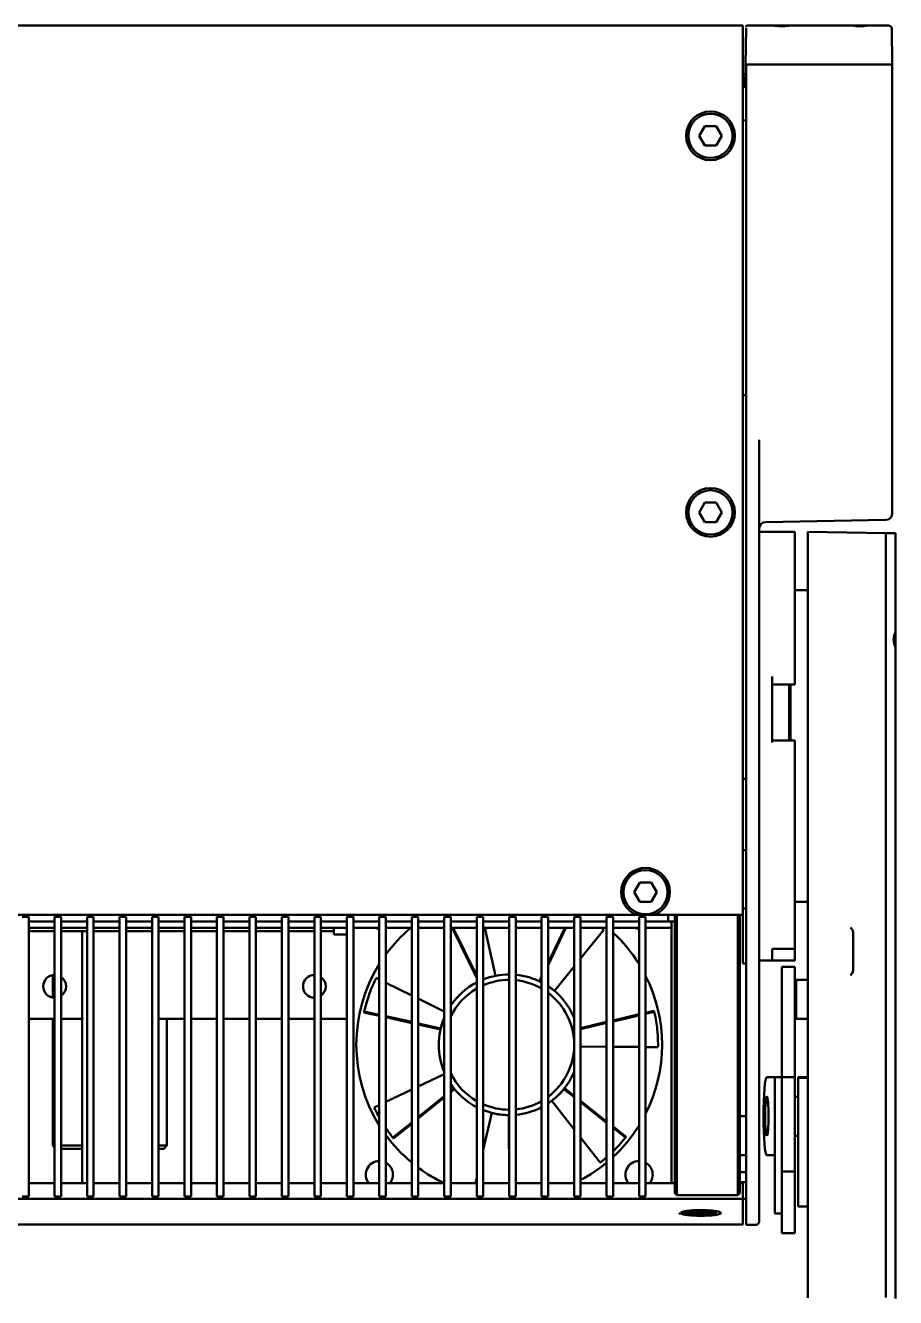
# Model space of a CAD drawing. Header units: millimetres. Extents: x 100 to 5488, y 100 to 4218.
# Drawn here: x 2454.5 to 2588.5, y 1489.2 to 1685.2 of the extents above; entities that cross this region are included whole.
import ezdxf

# ---------------------------------------------------------------- set-up
doc = ezdxf.new("R2010")
doc.units = ezdxf.units.MM
doc.header["$LTSCALE"] = 20
doc.layers.add('Visible (ANSI)', color=7, linetype='Continuous', lineweight=50)

msp = doc.modelspace()

# ---------------------------------------------------------------- linework, layer by layer
at = {"layer": 'Visible (ANSI)'}
for p, q in [((1613.033, 1685.167), (2565.033, 1685.167)), ((2565.033, 1685.167), (2565.033, 1684.811)), ((2565.73, 1685.167), (2567.405, 1685.167)), ((2567.405, 1685.167), (2569.467, 1685.167)), ((2572.609, 1685.167), (2569.467, 1685.167)), ((2572.607, 1685.167), (2576.702, 1685.167)), ((2576.702, 1685.167), (2581.447, 1685.167)), ((2584.629, 1685.167), (2581.447, 1685.167)), ((2584.628, 1685.167), (2585.817, 1685.167)), ((2585.817, 1685.167), (2586.938, 1685.167)), ((2565.033, 1675.784), (2565.033, 1684.811)), ((2565.526, 1684.757), (2565.429, 1679.167)), ((2587.937, 1684.676), (2588.033, 1679.167)), ((2565.366, 1675.567), (2565.429, 1679.167)), ((2565.533, 1679.167), (2565.429, 1679.167)), ((2587.051, 1679.167), (2565.533, 1679.167)), ((2565.533, 1679.167), (2565.533, 1675.783)), ((2588.033, 1679.167), (2587.051, 1679.167)), ((2588.033, 1675.388), (2588.033, 1679.167)), ((2565.402, 1677.667), (2565.033, 1677.667)), ((2565.033, 1675.784), (2565.033, 1674.529)), ((2565.366, 1675.567), (2565.533, 1675.567)), ((2565.533, 1674.535), (2565.533, 1675.783)), ((2588.033, 1675.388), (2588.033, 1674.706)), ((2565.033, 1631.473), (2565.033, 1674.529)), ((2565.533, 1674.535), (2565.533, 1631.453)), ((2588.033, 1631.623), (2588.033, 1674.706)), ((2559.167, 1669.667), (2558.301, 1668.167)), ((2559.167, 1669.667), (2560.899, 1669.667)), ((2561.765, 1668.167), (2560.899, 1669.667)), ((2565.533, 1670.557), (2565.033, 1670.54)), ((2558.301, 1668.167), (2559.167, 1666.667)), ((2560.899, 1666.667), (2561.765, 1668.167)), ((2560.899, 1666.667), (2559.167, 1666.667)), ((2565.033, 1630.86), (2565.033, 1631.473)), ((2565.033, 1559.905), (2565.033, 1630.86)), ((2565.533, 1631.453), (2565.533, 1630.878)), ((2565.533, 1630.878), (2565.533, 1559.866)), ((2588.033, 1630.783), (2588.033, 1631.623)), ((2588.033, 1624.379), (2588.033, 1630.783)), ((2565.033, 1628.224), (2565.533, 1628.224)), ((2588.033, 1624.379), (2588.033, 1623.09)), ((2588.033, 1610.494), (2588.033, 1623.09)), ((2567.533, 1559.829), (2567.533, 1621.349)), ((2559.167, 1611.667), (2558.301, 1610.167)), ((2559.167, 1611.667), (2560.899, 1611.667)), ((2561.765, 1610.167), (2560.899, 1611.667)), ((2558.301, 1610.167), (2559.167, 1608.667)), ((2560.899, 1608.667), (2559.167, 1608.667)), ((2560.899, 1608.667), (2561.765, 1610.167)), ((2587.051, 1609.008), (2568.516, 1608.684)), ((2588.033, 1610.494), (2588.033, 1610.008)), ((2567.533, 1607.167), (2573.033, 1607.167)), ((2573.033, 1607.167), (2573.033, 1584.913)), ((2575.033, 1566.746), (2575.033, 1607.159)), ((2587.033, 1606.949), (2575.033, 1607.159)), ((2587.033, 1566.789), (2587.033, 1606.967)), ((2587.033, 1606.967), (2588.533, 1606.967)), ((2588.533, 1606.967), (2588.533, 1591.757)), ((2575.033, 1598.167), (2573.033, 1598.167)), ((2588.533, 1589.348), (2588.533, 1591.757)), ((2588.533, 1589.348), (2588.533, 1566.789)), ((2569.533, 1584.913), (2569.533, 1574.741)), ((2573.033, 1583.663), (2569.533, 1583.663)), ((2572.133, 1583.663), (2572.133, 1575.055)), ((2572.333, 1583.663), (2572.333, 1575.055)), ((2573.033, 1584.913), (2573.033, 1584.693)), ((2573.033, 1584.456), (2573.033, 1584.693)), ((2573.033, 1584.456), (2573.033, 1584.414)), ((2573.033, 1583.666), (2573.033, 1584.414)), ((2573.033, 1583.666), (2573.033, 1583.663)), ((2573.033, 1575.055), (2569.533, 1575.055)), ((2573.033, 1575.055), (2573.033, 1575.044)), ((2573.033, 1574.927), (2573.033, 1575.044)), ((2573.033, 1574.927), (2573.033, 1574.741)), ((2573.033, 1574.741), (2573.033, 1542.966)), ((2565.033, 1569.128), (2565.533, 1569.128)), ((2575.033, 1566.746), (2575.033, 1546.33)), ((2587.033, 1566.789), (2587.033, 1535.289)), ((2588.533, 1535.289), (2588.533, 1566.789)), ((2565.033, 1559.905), (2565.033, 1557.431)), ((2565.533, 1557.425), (2565.533, 1559.866)), ((2567.533, 1559.829), (2567.533, 1557.516)), ((2565.533, 1558.167), (2565.033, 1558.167)), ((2565.033, 1548.167), (2565.033, 1557.431)), ((2565.533, 1557.425), (2565.533, 1510.166)), ((2567.533, 1510.258), (2567.533, 1557.516)), ((2549.167, 1553.167), (2548.301, 1551.667)), ((2549.167, 1553.167), (2550.899, 1553.167)), ((2551.765, 1551.667), (2550.899, 1553.167)), ((2548.301, 1551.667), (2549.167, 1550.167)), ((2550.899, 1550.167), (2549.167, 1550.167)), ((2550.899, 1550.167), (2551.765, 1551.667)), ((2575.033, 1550.167), (2573.033, 1550.167)), ((2420.38, 1548.167), (2548.687, 1548.167)), ((2454.033, 1547.867), (2455.033, 1547.867)), ((2455.033, 1547.867), (2455.033, 1547.633)), ((2459.033, 1547.633), (2459.033, 1547.867)), ((2459.033, 1547.867), (2460.033, 1547.867)), ((2460.033, 1547.867), (2460.033, 1547.633)), ((2464.033, 1547.633), (2464.033, 1547.867)), ((2464.033, 1547.867), (2465.033, 1547.867)), ((2465.033, 1547.867), (2465.033, 1547.633)), ((2469.033, 1547.633), (2469.033, 1547.867)), ((2469.033, 1547.867), (2470.033, 1547.867)), ((2470.033, 1547.867), (2470.033, 1547.633)), ((2474.033, 1547.633), (2474.033, 1547.867)), ((2474.033, 1547.867), (2475.033, 1547.867)), ((2475.033, 1547.867), (2475.033, 1547.633)), ((2479.033, 1547.633), (2479.033, 1547.867)), ((2479.033, 1547.867), (2480.033, 1547.867)), ((2480.033, 1547.867), (2480.033, 1547.633)), ((2484.033, 1547.633), (2484.033, 1547.867)), ((2484.033, 1547.867), (2485.033, 1547.867)), ((2485.033, 1547.867), (2485.033, 1547.633)), ((2489.033, 1547.633), (2489.033, 1547.867)), ((2489.033, 1547.867), (2490.033, 1547.867)), ((2490.033, 1547.867), (2490.033, 1547.633)), ((2494.033, 1547.633), (2494.033, 1547.867)), ((2494.033, 1547.867), (2495.033, 1547.867)), ((2495.033, 1547.867), (2495.033, 1547.633)), ((2499.033, 1547.633), (2499.033, 1547.867)), ((2499.033, 1547.867), (2500.033, 1547.867)), ((2500.033, 1547.867), (2500.033, 1547.633)), ((2504.033, 1547.633), (2504.033, 1547.867)), ((2504.033, 1547.867), (2505.033, 1547.867)), ((2505.033, 1547.867), (2505.033, 1547.633)), ((2509.033, 1547.633), (2509.033, 1547.867)), ((2509.033, 1547.867), (2510.033, 1547.867)), ((2510.033, 1547.867), (2510.033, 1547.633)), ((2514.033, 1547.633), (2514.033, 1547.867)), ((2514.033, 1547.867), (2515.033, 1547.867)), ((2515.033, 1547.867), (2515.033, 1547.633)), ((2519.033, 1547.633), (2519.033, 1547.867)), ((2519.033, 1547.867), (2520.033, 1547.867)), ((2520.033, 1547.867), (2520.033, 1547.633)), ((2524.033, 1547.633), (2524.033, 1547.867)), ((2524.033, 1547.867), (2525.033, 1547.867)), ((2525.033, 1547.867), (2525.033, 1547.633)), ((2529.033, 1547.633), (2529.033, 1547.867)), ((2529.033, 1547.867), (2530.033, 1547.867)), ((2530.033, 1547.867), (2530.033, 1547.633)), ((2534.033, 1547.633), (2534.033, 1547.867)), ((2534.033, 1547.867), (2535.033, 1547.867)), ((2535.033, 1547.867), (2535.033, 1547.633)), ((2539.033, 1547.633), (2539.033, 1547.867)), ((2539.033, 1547.867), (2540.033, 1547.867)), ((2540.033, 1547.867), (2540.033, 1547.633)), ((2544.033, 1547.633), (2544.033, 1547.867)), ((2544.033, 1547.867), (2545.033, 1547.867)), ((2545.033, 1547.867), (2545.033, 1547.633)), ((2548.7, 1548.167), (2551.368, 1548.167)), ((2549.033, 1547.633), (2549.033, 1547.867)), ((2549.033, 1547.867), (2550.033, 1547.867)), ((2550.033, 1547.867), (2550.033, 1547.633)), ((2551.38, 1548.167), (2565.033, 1548.167)), ((2553.533, 1547.167), (2553.533, 1548.167)), ((2554.533, 1548.167), (2554.533, 1532.705)), ((2554.833, 1548.167), (2554.833, 1532.705)), ((2564.233, 1532.705), (2564.233, 1548.167)), ((2564.533, 1532.705), (2564.533, 1548.167)), ((2565.033, 1549.167), (2565.533, 1549.167)), ((2565.033, 1540.667), (2565.033, 1548.167)), ((2455.033, 1510.379), (2455.033, 1547.633)), ((2459.033, 1547.167), (2455.033, 1547.167)), ((2459.033, 1546.167), (2455.033, 1546.167)), ((2459.033, 1547.633), (2459.033, 1510.379)), ((2460.033, 1510.379), (2460.033, 1547.633)), ((2464.033, 1547.167), (2460.033, 1547.167)), ((2464.033, 1546.167), (2460.033, 1546.167)), ((2464.033, 1547.633), (2464.033, 1510.379)), ((2465.033, 1510.379), (2465.033, 1547.633)), ((2469.033, 1547.167), (2465.033, 1547.167)), ((2469.033, 1546.167), (2465.033, 1546.167)), ((2469.033, 1547.633), (2469.033, 1510.379)), ((2470.033, 1510.379), (2470.033, 1547.633)), ((2474.033, 1547.167), (2470.033, 1547.167)), ((2474.033, 1546.167), (2470.033, 1546.167)), ((2474.033, 1547.633), (2474.033, 1510.379)), ((2475.033, 1510.379), (2475.033, 1547.633)), ((2479.033, 1547.167), (2475.033, 1547.167)), ((2479.033, 1546.167), (2475.033, 1546.167)), ((2479.033, 1547.633), (2479.033, 1510.379)), ((2480.033, 1510.379), (2480.033, 1547.633)), ((2484.033, 1547.167), (2480.033, 1547.167)), ((2484.033, 1546.167), (2480.033, 1546.167)), ((2484.033, 1547.633), (2484.033, 1510.379)), ((2485.033, 1510.379), (2485.033, 1547.633)), ((2489.033, 1547.167), (2485.033, 1547.167)), ((2489.033, 1546.167), (2485.033, 1546.167)), ((2489.033, 1547.633), (2489.033, 1510.379)), ((2490.033, 1510.379), (2490.033, 1547.633)), ((2494.033, 1547.167), (2490.033, 1547.167)), ((2494.033, 1546.167), (2490.033, 1546.167)), ((2494.033, 1547.633), (2494.033, 1510.379)), ((2495.033, 1510.379), (2495.033, 1547.633)), ((2499.033, 1547.167), (2495.033, 1547.167)), ((2499.033, 1546.167), (2495.033, 1546.167)), ((2499.033, 1547.633), (2499.033, 1510.379)), ((2500.033, 1510.379), (2500.033, 1547.633)), ((2504.033, 1547.167), (2500.033, 1547.167)), ((2504.033, 1546.167), (2500.033, 1546.167)), ((2502.033, 1546.167), (2502.033, 1545.667)), ((2504.033, 1547.633), (2504.033, 1510.379)), ((2505.033, 1510.379), (2505.033, 1547.633)), ((2509.033, 1547.167), (2505.033, 1547.167)), ((2509.033, 1546.167), (2505.033, 1546.167)), ((2509.033, 1547.633), (2509.033, 1510.379)), ((2510.033, 1510.379), (2510.033, 1547.633)), ((2514.033, 1547.167), (2510.033, 1547.167)), ((2514.033, 1546.167), (2510.033, 1546.167)), ((2514.033, 1547.633), (2514.033, 1510.379)), ((2515.033, 1510.379), (2515.033, 1547.633)), ((2519.033, 1547.167), (2515.033, 1547.167)), ((2519.033, 1546.167), (2515.033, 1546.167)), ((2519.033, 1547.633), (2519.033, 1510.379)), ((2520.033, 1510.379), (2520.033, 1547.633)), ((2524.033, 1547.167), (2520.033, 1547.167)), ((2524.033, 1546.167), (2520.033, 1546.167)), ((2520.25, 1546.167), (2524.033, 1538.413)), ((2524.033, 1538.774), (2520.426, 1546.167)), ((2524.033, 1547.633), (2524.033, 1510.379)), ((2525.033, 1510.379), (2525.033, 1547.633)), ((2529.033, 1547.167), (2525.033, 1547.167)), ((2529.033, 1546.167), (2525.033, 1546.167)), ((2525.277, 1546.167), (2526.904, 1538.789)), ((2529.033, 1547.633), (2529.033, 1510.379)), ((2530.033, 1510.379), (2530.033, 1547.633)), ((2534.033, 1547.167), (2530.033, 1547.167)), ((2534.033, 1546.167), (2530.033, 1546.167)), ((2534.033, 1547.633), (2534.033, 1510.379)), ((2535.033, 1510.379), (2535.033, 1547.633)), ((2539.033, 1547.167), (2535.033, 1547.167)), ((2539.033, 1546.167), (2535.033, 1546.167)), ((2535.033, 1540.441), (2537.751, 1546.167)), ((2537.576, 1546.167), (2535.033, 1540.81)), ((2539.033, 1547.633), (2539.033, 1510.379)), ((2540.033, 1510.379), (2540.033, 1547.633)), ((2544.033, 1547.167), (2540.033, 1547.167)), ((2544.033, 1546.167), (2540.033, 1546.167)), ((2543.374, 1546.043), (2543.383, 1546.036)), ((2543.375, 1546.043), (2543.384, 1546.036)), ((2544.033, 1547.633), (2544.033, 1510.379)), ((2545.033, 1510.379), (2545.033, 1547.633)), ((2549.033, 1547.167), (2545.033, 1547.167)), ((2549.033, 1546.167), (2545.033, 1546.167)), ((2549.033, 1547.633), (2549.033, 1510.379)), ((2550.033, 1510.379), (2550.033, 1547.633)), ((2553.533, 1547.167), (2550.033, 1547.167)), ((2554.033, 1546.167), (2550.033, 1546.167)), ((2554.033, 1547.167), (2553.533, 1547.167)), ((2554.033, 1547.167), (2554.533, 1547.167)), ((2554.033, 1546.167), (2554.033, 1547.167)), ((2554.033, 1546.167), (2554.033, 1506.862)), ((2575.033, 1546.33), (2575.033, 1545.576)), ((2459.033, 1545.667), (2455.033, 1545.667)), ((2464.033, 1545.667), (2460.033, 1545.667)), ((2463.283, 1506.862), (2463.283, 1545.667)), ((2464.033, 1545.667), (2463.783, 1545.667)), ((2469.033, 1545.667), (2465.033, 1545.667)), ((2469.033, 1545.667), (2465.033, 1545.667)), ((2474.033, 1545.667), (2470.033, 1545.667)), ((2474.033, 1545.667), (2470.033, 1545.667)), ((2479.033, 1545.667), (2475.033, 1545.667)), ((2484.033, 1545.667), (2480.033, 1545.667)), ((2489.033, 1545.667), (2485.033, 1545.667)), ((2494.033, 1545.667), (2490.033, 1545.667)), ((2499.033, 1545.667), (2495.033, 1545.667)), ((2502.033, 1545.667), (2500.033, 1545.667)), ((2502.033, 1545.167), (2502.033, 1545.667)), ((2502.033, 1545.167), (2504.033, 1545.167)), ((2543.606, 1545.855), (2540.033, 1541.438)), ((2575.033, 1545.576), (2575.033, 1545.079)), ((2575.033, 1544.324), (2575.033, 1545.079)), ((2575.033, 1544.324), (2575.033, 1540.276)), ((2582.016, 1539.859), (2582.016, 1545.245)), ((2569.533, 1542.966), (2569.533, 1541.172)), ((2569.533, 1542.955), (2573.033, 1542.955)), ((2573.033, 1542.966), (2573.033, 1542.955)), ((2573.033, 1541.777), (2573.033, 1542.955)), ((2539.033, 1540.201), (2536.008, 1536.46)), ((2565.533, 1540.667), (2565.033, 1540.667)), ((2567.533, 1541.167), (2573.033, 1541.167)), ((2571.033, 1539.967), (2571.033, 1540.167)), ((2571.033, 1540.167), (2573.033, 1540.167)), ((2573.033, 1541.777), (2573.033, 1541.642)), ((2573.033, 1541.306), (2573.033, 1541.642)), ((2573.033, 1541.306), (2573.033, 1541.172)), ((2573.033, 1541.172), (2573.033, 1541.167)), ((2573.033, 1540.167), (2573.033, 1539.967)), ((2575.033, 1539.653), (2575.033, 1540.276)), ((2458.733, 1538.891), (2458.733, 1535.443)), ((2508.424, 1538.191), (2508.429, 1538.202)), ((2508.425, 1538.192), (2508.43, 1538.202)), ((2508.556, 1538.459), (2509.033, 1538.224)), ((2534.033, 1538.703), (2533.678, 1537.954)), ((2533.821, 1537.886), (2534.033, 1538.334)), ((2571.033, 1539.967), (2571.033, 1533.223)), ((2573.033, 1539.967), (2573.033, 1533.223)), ((2573.233, 1532.167), (2573.233, 1538.167)), ((2575.033, 1538.167), (2573.233, 1538.167)), ((2575.033, 1539.653), (2575.033, 1539.342)), ((2575.033, 1539.342), (2575.033, 1538.719)), ((2575.033, 1538.719), (2575.033, 1535.275)), ((2510.033, 1537.733), (2514.033, 1535.768)), ((2533.678, 1537.954), (2533.821, 1537.886)), ((2515.033, 1535.277), (2519.033, 1533.312)), ((2575.033, 1535.275), (2575.033, 1528.003)), ((2587.033, 1535.289), (2587.033, 1528.033)), ((2588.533, 1528.033), (2588.533, 1535.289)), ((2506.702, 1533.316), (2506.668, 1533.162)), ((2506.668, 1533.162), (2509.033, 1532.633)), ((2509.033, 1532.796), (2506.702, 1533.316)), ((2514.033, 1531.679), (2510.033, 1532.572)), ((2510.033, 1532.41), (2514.033, 1531.517)), ((2549.033, 1532.863), (2545.033, 1531.924)), ((2545.033, 1531.761), (2549.033, 1532.7)), ((2551.343, 1533.405), (2550.033, 1533.097)), ((2550.033, 1532.935), (2551.38, 1533.251)), ((2551.38, 1533.251), (2551.343, 1533.405)), ((2554.533, 1531.889), (2554.533, 1532.705)), ((2554.833, 1531.836), (2554.833, 1532.705)), ((2564.233, 1532.705), (2564.233, 1531.836)), ((2564.533, 1532.705), (2564.533, 1531.889)), ((2571.033, 1533.223), (2571.033, 1533.12)), ((2571.033, 1533.12), (2571.033, 1525.595)), ((2573.033, 1533.12), (2573.033, 1533.223)), ((2573.033, 1525.595), (2573.033, 1533.12)), ((2459.033, 1532.167), (2455.033, 1532.167)), ((2458.733, 1532.167), (2458.733, 1512.667)), ((2463.283, 1532.167), (2460.033, 1532.167)), ((2479.033, 1532.167), (2475.033, 1532.167)), ((2476.333, 1532.167), (2476.333, 1512.667)), ((2484.033, 1532.167), (2480.033, 1532.167)), ((2489.033, 1532.167), (2485.033, 1532.167)), ((2494.033, 1532.167), (2490.033, 1532.167)), ((2499.033, 1532.167), (2495.033, 1532.167)), ((2504.033, 1532.167), (2500.033, 1532.167)), ((2518.495, 1530.683), (2515.033, 1531.456)), ((2515.033, 1531.294), (2518.46, 1530.528)), ((2518.46, 1530.528), (2518.495, 1530.683)), ((2544.033, 1531.689), (2540.033, 1530.75)), ((2540.033, 1530.587), (2544.033, 1531.526)), ((2554.533, 1531.889), (2554.533, 1510.396)), ((2554.833, 1531.836), (2554.833, 1510.344)), ((2564.233, 1510.344), (2564.233, 1531.836)), ((2564.533, 1510.396), (2564.533, 1531.889)), ((2575.033, 1532.167), (2573.233, 1532.167)), ((2544.033, 1527.864), (2540.033, 1527.889)), ((2549.033, 1527.832), (2545.033, 1527.858)), ((2551.948, 1527.814), (2550.033, 1527.826)), ((2551.951, 1528.112), (2551.951, 1528.101)), ((2551.951, 1528.111), (2551.951, 1528.1)), ((2575.033, 1528.003), (2575.033, 1489.185)), ((2587.033, 1528.033), (2587.033, 1489.237)), ((2588.533, 1489.237), (2588.533, 1528.033)), ((2571.033, 1525.595), (2571.033, 1523.167)), ((2573.033, 1523.167), (2573.033, 1525.595)), ((2515.033, 1521.739), (2519.033, 1523.642)), ((2568.717, 1523.167), (2569.933, 1523.167)), ((2569.933, 1523.167), (2571.033, 1523.167)), ((2569.933, 1519.877), (2569.933, 1523.167)), ((2571.033, 1521.193), (2571.033, 1523.167)), ((2571.033, 1523.167), (2573.033, 1523.167)), ((2573.033, 1523.167), (2573.033, 1521.193)), ((2573.533, 1523.067), (2573.533, 1523.167)), ((2575.033, 1523.167), (2573.533, 1523.167)), ((2573.533, 1516.038), (2573.533, 1523.067)), ((2575.033, 1523.067), (2573.533, 1523.067)), ((2510.033, 1519.361), (2514.033, 1521.263)), ((2520.516, 1521.471), (2520.033, 1521.08)), ((2520.033, 1520.876), (2520.616, 1521.348)), ((2520.616, 1521.348), (2520.516, 1521.471)), ((2537.548, 1521.47), (2537.45, 1521.345)), ((2537.45, 1521.345), (2539.033, 1520.1)), ((2539.033, 1520.301), (2537.548, 1521.47)), ((2571.033, 1521.193), (2571.033, 1508.667)), ((2573.033, 1508.667), (2573.033, 1521.193)), ((2508.249, 1518.512), (2509.033, 1518.885)), ((2519.033, 1520.27), (2515.033, 1517.029)), ((2515.033, 1516.826), (2519.033, 1520.066)), ((2539.033, 1515.14), (2535.575, 1519.529)), ((2544.033, 1516.368), (2540.033, 1519.515)), ((2540.033, 1519.313), (2544.033, 1516.167)), ((2569.933, 1519.877), (2569.933, 1508.877)), ((2573.533, 1520.167), (2573.033, 1520.167)), ((2508.376, 1518.244), (2508.371, 1518.253)), ((2508.376, 1518.242), (2508.371, 1518.253)), ((2525.033, 1511.978), (2526.364, 1517.666)), ((2529.033, 1517.334), (2528.953, 1517.333)), ((2528.953, 1517.333), (2529.028, 1506.862)), ((2564.533, 1517.167), (2565.533, 1517.167)), ((2514.033, 1516.219), (2511.127, 1513.865)), ((2511.227, 1513.742), (2514.033, 1516.015)), ((2547.046, 1513.999), (2545.033, 1515.582)), ((2545.033, 1515.38), (2546.948, 1513.875)), ((2573.533, 1516.038), (2573.533, 1510.296)), ((2459.033, 1512.667), (2458.733, 1512.667)), ((2459.033, 1512.367), (2458.733, 1512.667)), ((2463.283, 1512.667), (2460.033, 1512.667)), ((2476.333, 1512.667), (2475.033, 1512.667)), ((2475.833, 1512.167), (2476.333, 1512.667)), ((2511.127, 1513.865), (2511.227, 1513.742)), ((2543.053, 1510.038), (2540.033, 1513.871)), ((2546.948, 1513.875), (2547.046, 1513.999)), ((2573.533, 1514.167), (2573.033, 1514.167)), ((2463.283, 1512.167), (2460.033, 1512.167)), ((2475.833, 1512.167), (2475.033, 1512.167)), ((2565.533, 1511.167), (2564.533, 1511.167)), ((2569.933, 1511.167), (2568.717, 1511.167)), ((2455.033, 1510.379), (2455.033, 1504.792)), ((2459.033, 1504.792), (2459.033, 1510.379)), ((2460.033, 1510.379), (2460.033, 1504.792)), ((2464.033, 1504.792), (2464.033, 1510.379)), ((2465.033, 1510.379), (2465.033, 1504.792)), ((2469.033, 1504.792), (2469.033, 1510.379)), ((2470.033, 1510.379), (2470.033, 1504.792)), ((2474.033, 1504.792), (2474.033, 1510.379)), ((2475.033, 1510.379), (2475.033, 1504.792)), ((2479.033, 1504.792), (2479.033, 1510.379)), ((2480.033, 1510.379), (2480.033, 1504.792)), ((2484.033, 1504.792), (2484.033, 1510.379)), ((2485.033, 1510.379), (2485.033, 1504.792)), ((2489.033, 1504.792), (2489.033, 1510.379)), ((2490.033, 1510.379), (2490.033, 1504.792)), ((2494.033, 1504.792), (2494.033, 1510.379)), ((2495.033, 1510.379), (2495.033, 1504.792)), ((2499.033, 1504.792), (2499.033, 1510.379)), ((2500.033, 1510.379), (2500.033, 1504.792)), ((2504.033, 1504.792), (2504.033, 1510.379)), ((2505.033, 1510.379), (2505.033, 1504.792)), ((2509.033, 1504.792), (2509.033, 1510.379)), ((2510.033, 1510.379), (2510.033, 1504.792)), ((2514.033, 1504.792), (2514.033, 1510.379)), ((2515.033, 1510.379), (2515.033, 1504.792)), ((2519.033, 1504.792), (2519.033, 1510.379)), ((2520.033, 1510.379), (2520.033, 1504.792)), ((2524.033, 1504.792), (2524.033, 1510.379)), ((2525.033, 1510.379), (2525.033, 1504.792)), ((2529.033, 1504.792), (2529.033, 1510.379)), ((2530.033, 1510.379), (2530.033, 1504.792)), ((2534.033, 1504.792), (2534.033, 1510.379)), ((2535.033, 1510.379), (2535.033, 1504.792)), ((2539.033, 1504.792), (2539.033, 1510.379)), ((2540.033, 1510.379), (2540.033, 1504.792)), ((2543.288, 1510.223), (2543.279, 1510.215)), ((2543.287, 1510.222), (2543.279, 1510.215)), ((2544.033, 1504.792), (2544.033, 1510.379)), ((2545.033, 1510.379), (2545.033, 1504.792)), ((2549.033, 1504.792), (2549.033, 1510.379)), ((2550.033, 1510.379), (2550.033, 1504.792)), ((2554.533, 1505.369), (2554.533, 1510.396)), ((2554.833, 1505.092), (2554.833, 1510.344)), ((2564.233, 1510.344), (2564.233, 1505.092)), ((2564.533, 1510.396), (2564.533, 1505.369)), ((2565.533, 1504.512), (2565.533, 1510.166)), ((2567.533, 1510.258), (2567.533, 1505.027)), ((2569.933, 1502.167), (2569.933, 1508.877)), ((2573.533, 1503.267), (2573.533, 1510.296)), ((2459.033, 1506.862), (2455.033, 1506.862)), ((2464.033, 1506.862), (2460.033, 1506.862)), ((2469.033, 1506.862), (2465.033, 1506.862)), ((2474.033, 1506.862), (2470.033, 1506.862)), ((2479.033, 1506.862), (2475.033, 1506.862)), ((2484.033, 1506.862), (2480.033, 1506.862)), ((2489.033, 1506.862), (2485.033, 1506.862)), ((2494.033, 1506.862), (2490.033, 1506.862)), ((2499.033, 1506.862), (2495.033, 1506.862)), ((2504.033, 1506.862), (2500.033, 1506.862)), ((2509.033, 1506.862), (2505.033, 1506.862)), ((2514.033, 1506.862), (2510.033, 1506.862)), ((2519.033, 1506.862), (2515.033, 1506.862)), ((2524.033, 1506.862), (2520.033, 1506.862)), ((2523.837, 1506.862), (2524.033, 1507.702)), ((2529.033, 1506.862), (2525.033, 1506.862)), ((2534.033, 1506.862), (2530.033, 1506.862)), ((2539.033, 1506.862), (2535.033, 1506.862)), ((2544.033, 1506.862), (2540.033, 1506.862)), ((2549.033, 1506.862), (2545.033, 1506.862)), ((2554.533, 1506.862), (2550.033, 1506.862)), ((2565.533, 1508.53), (2564.533, 1508.53)), ((2564.533, 1507.008), (2565.533, 1507.008)), ((2564.733, 1506.862), (2564.533, 1506.862)), ((2565.033, 1505.577), (2565.033, 1506.8)), ((2571.033, 1504.667), (2571.033, 1508.667)), ((2571.033, 1508.667), (2573.033, 1508.667)), ((2573.033, 1508.667), (2573.033, 1504.667)), ((2454.033, 1504.786), (2455.033, 1504.786)), ((2455.033, 1504.792), (2455.033, 1504.786)), ((2459.033, 1504.786), (2459.033, 1504.792)), ((2459.033, 1504.786), (2460.033, 1504.786)), ((2460.033, 1504.792), (2460.033, 1504.786)), ((2464.033, 1504.786), (2464.033, 1504.792)), ((2464.033, 1504.786), (2465.033, 1504.786)), ((2465.033, 1504.792), (2465.033, 1504.786)), ((2469.033, 1504.786), (2469.033, 1504.792)), ((2469.033, 1504.786), (2470.033, 1504.786)), ((2470.033, 1504.792), (2470.033, 1504.786)), ((2474.033, 1504.786), (2474.033, 1504.792)), ((2474.033, 1504.786), (2475.033, 1504.786)), ((2475.033, 1504.792), (2475.033, 1504.786)), ((2479.033, 1504.786), (2479.033, 1504.792)), ((2479.033, 1504.786), (2480.033, 1504.786)), ((2480.033, 1504.792), (2480.033, 1504.786)), ((2484.033, 1504.786), (2484.033, 1504.792)), ((2484.033, 1504.786), (2485.033, 1504.786)), ((2485.033, 1504.792), (2485.033, 1504.786)), ((2489.033, 1504.786), (2489.033, 1504.792)), ((2489.033, 1504.786), (2490.033, 1504.786)), ((2490.033, 1504.792), (2490.033, 1504.786)), ((2494.033, 1504.786), (2494.033, 1504.792)), ((2494.033, 1504.786), (2495.033, 1504.786)), ((2495.033, 1504.792), (2495.033, 1504.786)), ((2499.033, 1504.786), (2499.033, 1504.792)), ((2499.033, 1504.786), (2500.033, 1504.786)), ((2500.033, 1504.792), (2500.033, 1504.786)), ((2504.033, 1504.786), (2504.033, 1504.792)), ((2504.033, 1504.786), (2505.033, 1504.786)), ((2505.033, 1504.792), (2505.033, 1504.786)), ((2509.033, 1504.786), (2509.033, 1504.792)), ((2509.033, 1504.786), (2510.033, 1504.786)), ((2510.033, 1504.792), (2510.033, 1504.786)), ((2514.033, 1504.786), (2514.033, 1504.792)), ((2514.033, 1504.786), (2515.033, 1504.786)), ((2515.033, 1504.792), (2515.033, 1504.786)), ((2519.033, 1504.786), (2519.033, 1504.792)), ((2519.033, 1504.786), (2520.033, 1504.786)), ((2520.033, 1504.792), (2520.033, 1504.786)), ((2524.033, 1504.786), (2524.033, 1504.792)), ((2524.033, 1504.786), (2525.033, 1504.786)), ((2525.033, 1504.792), (2525.033, 1504.786)), ((2529.033, 1504.786), (2529.033, 1504.792)), ((2529.033, 1504.786), (2530.033, 1504.786)), ((2530.033, 1504.792), (2530.033, 1504.786)), ((2534.033, 1504.786), (2534.033, 1504.792)), ((2534.033, 1504.786), (2535.033, 1504.786)), ((2535.033, 1504.792), (2535.033, 1504.786)), ((2539.033, 1504.786), (2539.033, 1504.792)), ((2539.033, 1504.786), (2540.033, 1504.786)), ((2540.033, 1504.792), (2540.033, 1504.786)), ((2544.033, 1504.786), (2544.033, 1504.792)), ((2544.033, 1504.786), (2545.033, 1504.786)), ((2545.033, 1504.792), (2545.033, 1504.786)), ((2549.033, 1504.786), (2549.033, 1504.792)), ((2549.033, 1504.786), (2550.033, 1504.786)), ((2550.033, 1504.792), (2550.033, 1504.786)), ((2554.533, 1505.316), (2554.533, 1505.369)), ((2554.533, 1505.316), (2554.833, 1505.016)), ((2554.833, 1505.016), (2554.833, 1505.092)), ((2564.233, 1505.016), (2554.833, 1505.016)), ((2564.533, 1505.316), (2564.233, 1505.016)), ((2564.233, 1505.092), (2564.233, 1505.016)), ((2564.533, 1505.369), (2564.533, 1505.316)), ((2565.033, 1505.577), (2565.033, 1504.354)), ((2567.533, 1505.027), (2567.533, 1500.959)), ((1613.333, 1504.417), (2564.733, 1504.417)), ((2565.533, 1504.432), (2565.033, 1504.432)), ((2565.033, 1504.354), (2565.033, 1500.467)), ((2565.533, 1500.432), (2565.533, 1504.512)), ((2571.033, 1504.667), (2571.033, 1503.167)), ((2571.033, 1499.167), (2571.033, 1503.167)), ((2573.033, 1504.667), (2573.033, 1503.167)), ((2573.033, 1503.167), (2573.033, 1499.167)), ((2575.033, 1503.267), (2573.533, 1503.267)), ((2555.233, 1502.167), (2555.233, 1502.212)), ((2560.833, 1502.167), (2555.233, 1502.167)), ((2555.452, 1502.367), (2560.833, 1502.367)), ((2560.613, 1502.588), (2560.833, 1502.367)), ((2560.833, 1502.167), (2560.833, 1502.367)), ((2571.033, 1502.167), (2569.933, 1502.167)), ((2565.033, 1500.467), (1613.033, 1500.467)), ((2567.042, 1500.459), (2565.533, 1500.432)), ((2573.033, 1499.167), (2571.033, 1499.167)), ((2588.533, 1489.237), (2588.533, 1489.087))]:
    msp.add_line(p, q, dxfattribs=at)
for centre, radius in [((2560.033, 1668.167), 3.75), ((2560.033, 1668.167), 3.4), ((2560.033, 1610.167), 3.75), ((2560.033, 1610.167), 3.4), ((2550.033, 1551.667), 3.4)]:
    msp.add_circle(centre, radius, dxfattribs=at)
for centre, radius, start, end in [((2587.437, 1684.667), 0.5, 1, 90), ((2565.73, 1684.967), 0.2, 178.99143, 178.99446), ((2568.533, 1607.685), 1, 91, 180), ((2587.033, 1610.008), 1, 271, 0), ((2550.033, 1551.667), 3.75, 291.03947, 248.96053), ((2550.033, 1551.667), 3.75, 248.96053, 249.16417), ((2550.033, 1551.667), 3.75, 290.85655, 291.03947), ((2509.033, 1548.167), 2.1, 252.24721, 270), ((2529.033, 1528.167), 23.542, 130.12842, 143.81158), ((2549.033, 1548.167), 2.1, 252.24721, 270), ((2529.033, 1528.167), 23.542, 31.83642, 47.18401), ((2529.033, 1528.167), 23.542, 148.16358, 211.83642), ((2459.033, 1537.167), 1.75, 90, 270), ((2459.033, 1537.167), 1.75, 304.8499, 55.1501), ((2499.033, 1537.167), 1.75, 90, 270), ((2499.033, 1537.167), 1.75, 304.8499, 55.1501), ((2529.033, 1528.167), 10.833, 90, 111.66818), ((2529.033, 1528.167), 10, 90, 113.57818), ((2529.033, 1528.167), 10.833, 62.51357, 84.70362), ((2529.033, 1528.167), 10, 60, 84.26083), ((2529.033, 1528.167), 23.542, 333.13014, 26.86986), ((2529.033, 1528.167), 10.833, 117.48643, 146.17784), ((2529.033, 1528.167), 10, 120, 154.15807), ((2529.033, 1528.167), 10.833, 22.61986, 56.36872), ((2529.033, 1528.167), 10, 306.8699, 53.1301), ((2529.033, 1528.167), 10.833, 157.38014, 202.61986), ((2529.033, 1528.167), 10, 205.84193, 240), ((2529.033, 1528.167), 10.833, 303.63128, 337.38014), ((2529.033, 1528.167), 10.833, 213.82216, 217.56756), ((2529.033, 1528.167), 10.833, 219.01182, 242.51357), ((2529.033, 1528.167), 10, 246.42182, 270), ((2529.033, 1528.167), 10, 275.73917, 300), ((2529.033, 1528.167), 10.833, 275.29638, 297.48643), ((2529.033, 1528.167), 10.833, 248.33182, 270), ((2529.033, 1528.167), 23.542, 312.81599, 328.16358), ((2529.033, 1528.167), 23.542, 216.18842, 230.41902), ((2509.033, 1508.167), 2.1, 90, 218.43008), ((2509.033, 1508.167), 2.1, 321.56992, 61.56311), ((2529.033, 1528.167), 23.542, 233.50945, 244.82366), ((2529.033, 1528.167), 23.542, 297.85637, 309.58098), ((2549.033, 1508.167), 2.1, 90, 218.43008), ((2549.033, 1508.167), 2.1, 321.56992, 61.56311), ((2567.033, 1500.959), 0.5, 271, 0)]:
    msp.add_arc(centre, radius, start, end, dxfattribs=at)
msp.add_ellipse((2568.717, 1517.167), major_axis=(0, -6), ratio=0.0871557, start_param=3.1415927, end_param=6.2831853, dxfattribs=at)
msp.add_ellipse((2568.717, 1517.167), major_axis=(0, -3), ratio=0.0871557, dxfattribs=at)
for points, knots in [([(2565.529, 1684.896), (2565.529, 1684.918), (2565.529, 1684.935), (2565.53, 1684.96), (2565.53, 1684.967), (2565.53, 1684.971), (2565.53, 1684.971), (2565.53, 1684.971), (2565.53, 1684.972), (2565.53, 1684.972), (2565.53, 1684.972), (2565.53, 1684.972), (2565.53, 1684.973), (2565.53, 1684.973), (2565.53, 1684.973), (2565.53, 1684.974), (2565.53, 1684.974), (2565.53, 1684.976), (2565.53, 1684.978), (2565.53, 1684.981), (2565.531, 1684.983), (2565.531, 1684.989), (2565.532, 1684.994), (2565.535, 1685.013), (2565.539, 1685.027), (2565.552, 1685.061), (2565.563, 1685.079), (2565.59, 1685.112), (2565.607, 1685.126), (2565.643, 1685.149), (2565.663, 1685.157), (2565.699, 1685.165), (2565.714, 1685.167), (2565.73, 1685.167)], [0, 0, 0, 0, 0.009734196, 0.009734196, 0.019294193, 0.019294193, 0.020526938, 0.020526938, 0.020989715, 0.020989715, 0.021127334, 0.021127334, 0.021248013, 0.021248013, 0.02136946, 0.02136946, 0.021490674, 0.021490674, 0.021982409, 0.021982409, 0.02246296, 0.02246296, 0.02390499, 0.02390499, 0.028253266, 0.028253266, 0.034675249, 0.034675249, 0.041045988, 0.041045988, 0.047418612, 0.047418612, 0.052065409, 0.052065409, 0.052065409, 0.052065409]), ([(2569.468, 1685.167), (2569.556, 1685.168), (2569.652, 1685.159), (2569.884, 1685.136), (2570.025, 1685.119), (2570.456, 1685.073), (2570.758, 1685.051), (2571.037, 1685.051), (2571.037, 1685.051), (2571.037, 1685.051)], [0.24705167, 0.24705167, 0.24705167, 0.24705167, 0.27851601, 0.27851601, 0.32031937, 0.32031937, 0.4039261, 0.4039261, 0.40395392, 0.40395392, 0.40395392, 0.40395392]), ([(2571.037, 1685.051), (2571.316, 1685.051), (2571.617, 1685.073), (2572.048, 1685.119), (2572.188, 1685.136), (2572.421, 1685.159), (2572.518, 1685.168), (2572.607, 1685.167)], [0.40395392, 0.40395392, 0.40395392, 0.40395392, 0.48753282, 0.48753282, 0.52933619, 0.52933619, 0.56099006, 0.56099006, 0.56099006, 0.56099006]), ([(2581.448, 1685.167), (2581.554, 1685.167), (2581.679, 1685.155), (2582.166, 1685.102), (2582.638, 1685.045), (2583.037, 1685.045), (2583.037, 1685.045), (2583.037, 1685.045)], [-0.74283482, -0.74283482, -0.74283482, -0.74283482, -0.70758883, -0.70758883, -0.58813314, -0.58813314, -0.58807697, -0.58807697, -0.58807697, -0.58807697]), ([(2583.037, 1685.045), (2583.435, 1685.045), (2583.907, 1685.102), (2584.395, 1685.155), (2584.521, 1685.167), (2584.628, 1685.167)], [-0.58807697, -0.58807697, -0.58807697, -0.58807697, -0.46867744, -0.46867744, -0.43300205, -0.43300205, -0.43300205, -0.43300205]), ([(2587.437, 1685.167), (2587.437, 1685.167), (2587.435, 1685.167), (2587.431, 1685.167), (2587.424, 1685.167), (2587.414, 1685.167), (2587.398, 1685.167), (2587.392, 1685.167), (2587.385, 1685.167), (2587.378, 1685.167), (2587.354, 1685.167), (2587.325, 1685.167), (2587.289, 1685.167), (2587.286, 1685.167), (2587.282, 1685.167), (2587.278, 1685.167), (2587.238, 1685.167), (2587.191, 1685.167), (2587.142, 1685.167), (2587.138, 1685.167), (2587.133, 1685.167), (2587.128, 1685.167), (2587.083, 1685.167), (2587.036, 1685.167), (2586.985, 1685.167), (2586.97, 1685.167), (2586.955, 1685.167), (2586.939, 1685.167)], [0, 0, 0, 0, 0.10101384, 0.10101384, 0.10101384, 0.25, 0.25, 0.25, 0.31153856, 0.31153856, 0.31153856, 0.5, 0.5, 0.5, 0.52016103, 0.52016103, 0.52016103, 0.73046206, 0.73046206, 0.73046206, 0.75, 0.75, 0.75, 0.94254521, 0.94254521, 0.94254521, 0.99872473, 0.99872473, 0.99872473, 0.99872473]), ([(2588.533, 1589.348), (2588.355, 1589.737), (2588.229, 1590.167), (2588.238, 1590.997), (2588.361, 1591.398), (2588.533, 1591.757)], [-1.91898718, -1.91898718, -1.91898718, -1.91898718, -1.77973988, -1.77973988, -1.64579305, -1.64579305, -1.64579305, -1.64579305]), ([(2543.219, 1546.168), (2543.371, 1546.048), (2543.456, 1545.978), (2543.572, 1545.883), (2543.606, 1545.855), (2543.606, 1545.855)], [-0.41334226, -0.41334226, -0.41334226, -0.41334226, -0.30104984, -0.30104984, -0.16460842, -0.16460842, -0.16460842, -0.16460842]), ([(2582.016, 1545.245), (2582.016, 1545.29), (2582.014, 1545.334), (2582.011, 1545.377), (2582.003, 1545.462), (2581.989, 1545.544), (2581.968, 1545.625), (2581.947, 1545.7), (2581.921, 1545.775), (2581.889, 1545.845), (2581.869, 1545.888), (2581.848, 1545.929), (2581.825, 1545.968), (2581.786, 1546.034), (2581.743, 1546.095), (2581.695, 1546.151), (2581.667, 1546.184), (2581.638, 1546.215), (2581.607, 1546.244)], [0, 0, 0, 0, 0.11201216, 0.11201216, 0.11201216, 0.33333333, 0.33333333, 0.33333333, 0.54094311, 0.54094311, 0.54094311, 0.66666667, 0.66666667, 0.66666667, 0.87839701, 0.87839701, 0.87839701, 1, 1, 1, 1]), ([(2506.702, 1533.316), (2506.95, 1534.39), (2507.232, 1535.272), (2507.711, 1536.593), (2507.967, 1537.206), (2508.368, 1538.086), (2508.455, 1538.255), (2508.536, 1538.418), (2508.556, 1538.459), (2508.556, 1538.459)], [-0.84200199, -0.84200199, -0.84200199, -0.84200199, -0.63531392, -0.63531392, -0.46010232, -0.46010232, -0.30242327, -0.30242327, -0.16409281, -0.16409281, -0.16409281, -0.16409281]), ([(2581.607, 1538.857), (2581.665, 1538.914), (2581.718, 1538.975), (2581.764, 1539.041), (2581.785, 1539.071), (2581.805, 1539.101), (2581.824, 1539.133), (2581.874, 1539.218), (2581.915, 1539.31), (2581.947, 1539.409), (2581.953, 1539.429), (2581.959, 1539.449), (2581.965, 1539.469), (2581.998, 1539.591), (2582.016, 1539.72), (2582.016, 1539.859)], [0, 0, 0, 0, 0.2305916, 0.2305916, 0.2305916, 0.3333333, 0.3333333, 0.3333333, 0.6107482, 0.6107482, 0.6107482, 0.6666667, 0.6666667, 0.6666667, 1, 1, 1, 1]), ([(2535.033, 1537.189), (2535.061, 1537.171), (2535.088, 1537.153), (2535.467, 1536.896), (2535.688, 1536.72), (2535.915, 1536.538), (2536.008, 1536.46), (2536.008, 1536.46), (2536.008, 1536.46), (2536.007, 1536.46)], [0.2360128, 0.2360128, 0.2360128, 0.2360128, 0.25486098, 0.25486098, 0.50685666, 0.50685666, 0.67513336, 0.67513336, 0.67889837, 0.67889837, 0.67889837, 0.67889837]), ([(2535.833, 1536.601), (2535.837, 1536.598), (2535.845, 1536.591), (2535.846, 1536.59), (2535.846, 1536.59), (2535.846, 1536.59)], [0, 0, 0, 0, 0.073079111, 0.073079111, 0.074042245, 0.074042245, 0.074042245, 0.074042245]), ([(2536.007, 1536.46), (2535.988, 1536.476), (2535.968, 1536.492), (2535.94, 1536.514), (2535.93, 1536.522), (2535.913, 1536.536), (2535.905, 1536.543), (2535.892, 1536.553), (2535.886, 1536.558), (2535.871, 1536.57), (2535.864, 1536.576), (2535.851, 1536.587), (2535.845, 1536.591), (2535.838, 1536.597), (2535.836, 1536.599), (2535.834, 1536.601), (2535.833, 1536.601), (2535.833, 1536.601), (2535.833, 1536.601), (2535.833, 1536.601), (2535.833, 1536.601), (2535.833, 1536.601)], [0, 0, 0, 0, 0.007706797, 0.007706797, 0.012223609, 0.012223609, 0.017125714, 0.017125714, 0.022631299, 0.022631299, 0.033575367, 0.033575367, 0.041769647, 0.041769647, 0.044842495, 0.044842495, 0.045130574, 0.045130574, 0.045346633, 0.045346633, 0.045358597, 0.045358597, 0.045358597, 0.045358597]), ([(2518.495, 1530.683), (2518.623, 1531.22), (2518.785, 1531.709), (2518.973, 1532.192), (2519.004, 1532.268), (2519.033, 1532.338)], [0.000001, 0.000001, 0.000001, 0.000001, 0.25497143, 0.25497143, 0.30686024, 0.30686024, 0.30686024, 0.30686024]), ([(2551.38, 1533.251), (2551.622, 1532.185), (2551.751, 1531.276), (2551.895, 1529.886), (2551.932, 1529.226), (2551.955, 1528.259), (2551.951, 1528.056), (2551.949, 1527.862), (2551.948, 1527.814), (2551.948, 1527.814)], [-0.87486875, -0.87486875, -0.87486875, -0.87486875, -0.65677022, -0.65677022, -0.47108116, -0.47108116, -0.30449323, -0.30449323, -0.16328022, -0.16328022, -0.16328022, -0.16328022]), ([(2520.516, 1521.471), (2520.504, 1521.486), (2520.493, 1521.501), (2520.469, 1521.531), (2520.457, 1521.546), (2520.446, 1521.562)], [0.000009544, 0.000009544, 0.000009544, 0.000009544, 0.008790095, 0.008790095, 0.017727069, 0.017727069, 0.017727069, 0.017727069]), ([(2520.446, 1521.562), (2520.473, 1521.526), (2520.501, 1521.491), (2520.558, 1521.42), (2520.587, 1521.384), (2520.616, 1521.348)], [-0.027260923, -0.027260923, -0.027260923, -0.027260923, -0.013841096, -0.013841096, -0.000001, -0.000001, -0.000001, -0.000001]), ([(2537.45, 1521.345), (2537.103, 1520.916), (2536.746, 1520.546), (2536.12, 1519.96), (2535.899, 1519.783), (2535.671, 1519.603), (2535.575, 1519.529), (2535.575, 1519.529), (2535.575, 1519.529), (2535.575, 1519.529)], [0.000001, 0.000001, 0.000001, 0.000001, 0.25482891, 0.25482891, 0.50678915, 0.50678915, 0.67512864, 0.67512864, 0.67891933, 0.67891933, 0.67891933, 0.67891933]), ([(2509.033, 1516.978), (2508.753, 1517.476), (2508.595, 1517.797), (2508.379, 1518.235), (2508.305, 1518.391), (2508.256, 1518.496), (2508.249, 1518.512), (2508.249, 1518.512)], [-0.73509512, -0.73509512, -0.73509512, -0.73509512, -0.51533377, -0.51533377, -0.28246317, -0.28246317, -0.1835826, -0.1835826, -0.1835826, -0.1835826]), ([(2535.575, 1519.529), (2535.595, 1519.545), (2535.615, 1519.561), (2535.643, 1519.583), (2535.653, 1519.591), (2535.671, 1519.605), (2535.678, 1519.611), (2535.692, 1519.621), (2535.697, 1519.626), (2535.712, 1519.638), (2535.72, 1519.644), (2535.733, 1519.654), (2535.739, 1519.658), (2535.746, 1519.664), (2535.748, 1519.666), (2535.75, 1519.668), (2535.751, 1519.668), (2535.751, 1519.668), (2535.751, 1519.668), (2535.751, 1519.668), (2535.751, 1519.668), (2535.751, 1519.668)], [0, 0, 0, 0, 0.007706797, 0.007706797, 0.012223609, 0.012223609, 0.017125714, 0.017125714, 0.022631299, 0.022631299, 0.033575367, 0.033575367, 0.041769647, 0.041769647, 0.044842495, 0.044842495, 0.045130574, 0.045130574, 0.045346633, 0.045346633, 0.045358597, 0.045358597, 0.045358597, 0.045358597]), ([(2535.751, 1519.668), (2535.747, 1519.665), (2535.739, 1519.659), (2535.738, 1519.658), (2535.738, 1519.658), (2535.738, 1519.658)], [0, 0, 0, 0, 0.073079111, 0.073079111, 0.074042246, 0.074042246, 0.074042246, 0.074042246]), ([(2528.953, 1517.333), (2527.975, 1517.34), (2527.158, 1517.486), (2526.539, 1517.622), (2526.392, 1517.659), (2526.364, 1517.666), (2526.363, 1517.666), (2526.364, 1517.666)], [0.000001, 0.000001, 0.000001, 0.000001, 0.45138784, 0.45138784, 0.63060351, 0.63060351, 0.65159155, 0.65159155, 0.65159155, 0.65159155]), ([(2526.364, 1517.666), (2526.388, 1517.66), (2526.413, 1517.654), (2526.448, 1517.646), (2526.46, 1517.643), (2526.482, 1517.638), (2526.492, 1517.636), (2526.508, 1517.632), (2526.515, 1517.63), (2526.534, 1517.626), (2526.543, 1517.624), (2526.56, 1517.62), (2526.567, 1517.619), (2526.576, 1517.616), (2526.579, 1517.616), (2526.582, 1517.615), (2526.582, 1517.615), (2526.582, 1517.615), (2526.582, 1517.615), (2526.582, 1517.615), (2526.582, 1517.615), (2526.582, 1517.615)], [0, 0, 0, 0, 0.007706798, 0.007706798, 0.012223609, 0.012223609, 0.017125714, 0.017125714, 0.0226313, 0.0226313, 0.033575368, 0.033575368, 0.041769648, 0.041769648, 0.044842497, 0.044842497, 0.045130576, 0.045130576, 0.045346635, 0.045346635, 0.045358599, 0.045358599, 0.045358599, 0.045358599]), ([(2526.571, 1517.617), (2526.571, 1517.617), (2526.571, 1517.617), (2526.548, 1517.623), (2526.611, 1517.606), (2526.811, 1517.564)], [-0.20722124, -0.20722124, -0.20722124, -0.20722124, -0.20592978, -0.20592978, -0.000001, -0.000001, -0.000001, -0.000001]), ([(2526.566, 1517.619), (2526.566, 1517.619), (2526.567, 1517.618), (2526.576, 1517.616), (2526.596, 1517.612), (2526.629, 1517.604), (2526.635, 1517.603), (2526.643, 1517.601), (2526.646, 1517.6), (2526.648, 1517.6), (2526.649, 1517.6), (2526.649, 1517.6), (2526.649, 1517.6), (2526.649, 1517.6)], [0.011185484, 0.011185484, 0.011185484, 0.011185484, 0.020935304, 0.020935304, 0.057571047, 0.057571047, 0.066690136, 0.066690136, 0.070109678, 0.070109678, 0.070750841, 0.070750841, 0.070780896, 0.070780896, 0.070780896, 0.070780896]), ([(2527.135, 1517.502), (2527.135, 1517.502), (2527.135, 1517.502), (2527.135, 1517.502), (2527.135, 1517.501), (2527.135, 1517.501), (2527.135, 1517.501), (2527.136, 1517.501), (2527.136, 1517.501), (2527.139, 1517.501), (2527.142, 1517.5), (2527.176, 1517.494), (2527.207, 1517.489), (2527.299, 1517.474), (2527.357, 1517.464), (2527.423, 1517.454)], [0, 0, 0, 0, 0.000021658, 0.000021658, 0.000064974, 0.000064974, 0.000151607, 0.000151607, 0.000324872, 0.000324872, 0.002477651, 0.002477651, 0.025444006, 0.025444006, 0.065753444, 0.065753444, 0.065753444, 0.065753444]), ([(2546.948, 1513.875), (2546.256, 1513.008), (2545.615, 1512.329), (2545.057, 1511.782), (2545.045, 1511.771), (2545.033, 1511.76)], [-0.94679546, -0.94679546, -0.94679546, -0.94679546, -0.69262529, -0.69262529, -0.68726312, -0.68726312, -0.68726312, -0.68726312]), ([(2544.033, 1510.841), (2543.923, 1510.745), (2543.817, 1510.655), (2543.396, 1510.304), (2543.235, 1510.18), (2543.088, 1510.065), (2543.053, 1510.038), (2543.053, 1510.038)], [-0.5323172, -0.5323172, -0.5323172, -0.5323172, -0.47794451, -0.47794451, -0.30056726, -0.30056726, -0.16478553, -0.16478553, -0.16478553, -0.16478553]), ([(2565.033, 1506.8), (2565.033, 1506.811), (2565.017, 1506.821), (2564.993, 1506.83), (2564.968, 1506.839), (2564.933, 1506.846), (2564.889, 1506.852), (2564.846, 1506.858), (2564.794, 1506.862), (2564.733, 1506.862)], [0, 0, 0, 0, 0.3333333, 0.3333333, 0.3333333, 0.6666667, 0.6666667, 0.6666667, 1, 1, 1, 1]), ([(2564.733, 1504.417), (2564.788, 1504.417), (2564.835, 1504.413), (2564.878, 1504.408), (2564.92, 1504.403), (2564.958, 1504.396), (2564.986, 1504.386), (2565.014, 1504.377), (2565.034, 1504.367), (2565.033, 1504.354)], [0, 0, 0, 0, 0.33333333, 0.33333333, 0.33333333, 0.66666667, 0.66666667, 0.66666667, 0.99999999, 0.99999999, 0.99999999, 0.99999999]), ([(2561.633, 1502.248), (2561.633, 1502.216), (2561.608, 1502.184), (2561.508, 1502.123), (2561.435, 1502.094), (2561.115, 1502.002), (2560.823, 1501.962), (2560.355, 1501.907), (2560.043, 1501.881), (2559.334, 1501.846), (2558.935, 1501.838), (2558.114, 1501.839), (2557.691, 1501.85), (2556.97, 1501.888), (2556.622, 1501.914), (2556.06, 1501.988), (2555.853, 1502.028), (2555.616, 1502.1), (2555.548, 1502.128), (2555.498, 1502.161), (2555.493, 1502.164), (2555.489, 1502.167)], [0.0000019, 0.0000019, 0.0000019, 0.0000019, 0.0687329, 0.0687329, 0.1374126, 0.1374126, 0.2965744, 0.2965744, 0.5086311, 0.5086311, 0.7399377, 0.7399377, 0.9850101, 0.9850101, 1.1941315, 1.1941315, 1.3721653, 1.3721653, 1.4781844, 1.4781844, 1.4897624, 1.4897624, 1.4897624, 1.4897624]), ([(2555.642, 1502.41), (2555.668, 1502.42), (2555.697, 1502.43), (2555.934, 1502.505), (2556.207, 1502.554), (2556.713, 1502.625), (2557.025, 1502.657), (2557.734, 1502.701), (2558.133, 1502.711), (2558.953, 1502.709), (2559.376, 1502.696), (2560.097, 1502.648), (2560.445, 1502.615), (2561.007, 1502.528), (2561.214, 1502.481), (2561.45, 1502.402), (2561.518, 1502.372), (2561.61, 1502.31), (2561.633, 1502.279), (2561.633, 1502.248)], [0.1155745, 0.1155745, 0.1155745, 0.1155745, 0.1374682, 0.1374682, 0.2840797, 0.2840797, 0.4484197, 0.4484197, 0.6276668, 0.6276668, 0.8175869, 0.8175869, 0.9796596, 0.9796596, 1.1176273, 1.1176273, 1.1997347, 1.1997347, 1.2818298, 1.2818298, 1.2818298, 1.2818298])]:
    msp.add_open_spline(points, degree=3, knots=knots, dxfattribs=at)
for points in [[(2565.73, 1685.167), (2565.73, 1685.167), (2565.73, 1685.167), (2565.73, 1685.167)], [(2565.73, 1685.167), (2565.73, 1685.167), (2565.73, 1685.167), (2565.73, 1685.167)], [(2581.447, 1685.167), (2581.447, 1685.167), (2581.448, 1685.167), (2581.448, 1685.167)], [(2543.384, 1546.036), (2543.384, 1546.036), (2543.383, 1546.036), (2543.383, 1546.036)], [(2508.43, 1538.202), (2508.429, 1538.202), (2508.429, 1538.202), (2508.429, 1538.202)], [(2533.678, 1537.954), (2533.8, 1537.897), (2533.919, 1537.837), (2534.033, 1537.778)], [(2533.821, 1537.886), (2533.893, 1537.851), (2533.964, 1537.815), (2534.033, 1537.779)], [(2535.385, 1536.944), (2535.468, 1536.884), (2535.537, 1536.832), (2535.595, 1536.788)], [(2535.846, 1536.591), (2535.846, 1536.591), (2535.838, 1536.597), (2535.817, 1536.615)], [(2518.46, 1530.528), (2518.534, 1530.858), (2518.621, 1531.17), (2518.711, 1531.455)], [(2551.951, 1528.1), (2551.951, 1528.1), (2551.951, 1528.1), (2551.951, 1528.101)], [(2537.548, 1521.47), (2537.339, 1521.204), (2537.126, 1520.96), (2536.922, 1520.742)], [(2535.738, 1519.658), (2535.738, 1519.658), (2535.747, 1519.664), (2535.768, 1519.681)], [(2536.185, 1520.029), (2536.108, 1519.961), (2536.042, 1519.905), (2535.986, 1519.859)], [(2508.371, 1518.253), (2508.371, 1518.253), (2508.371, 1518.253), (2508.371, 1518.253)], [(2526.582, 1517.615), (2526.59, 1517.613), (2526.597, 1517.611), (2526.604, 1517.61)], [(2528.617, 1517.342), (2528.455, 1517.349), (2528.3, 1517.359), (2528.152, 1517.371)], [(2528.617, 1517.342), (2528.752, 1517.337), (2528.89, 1517.334), (2529.033, 1517.334)], [(2511.127, 1513.865), (2510.71, 1514.386), (2510.348, 1514.887), (2510.033, 1515.353)], [(2543.279, 1510.215), (2543.279, 1510.215), (2543.279, 1510.215), (2543.279, 1510.215)]]:
    msp.add_open_spline(points, degree=3, dxfattribs=at)

doc.saveas('drawing.dxf')
